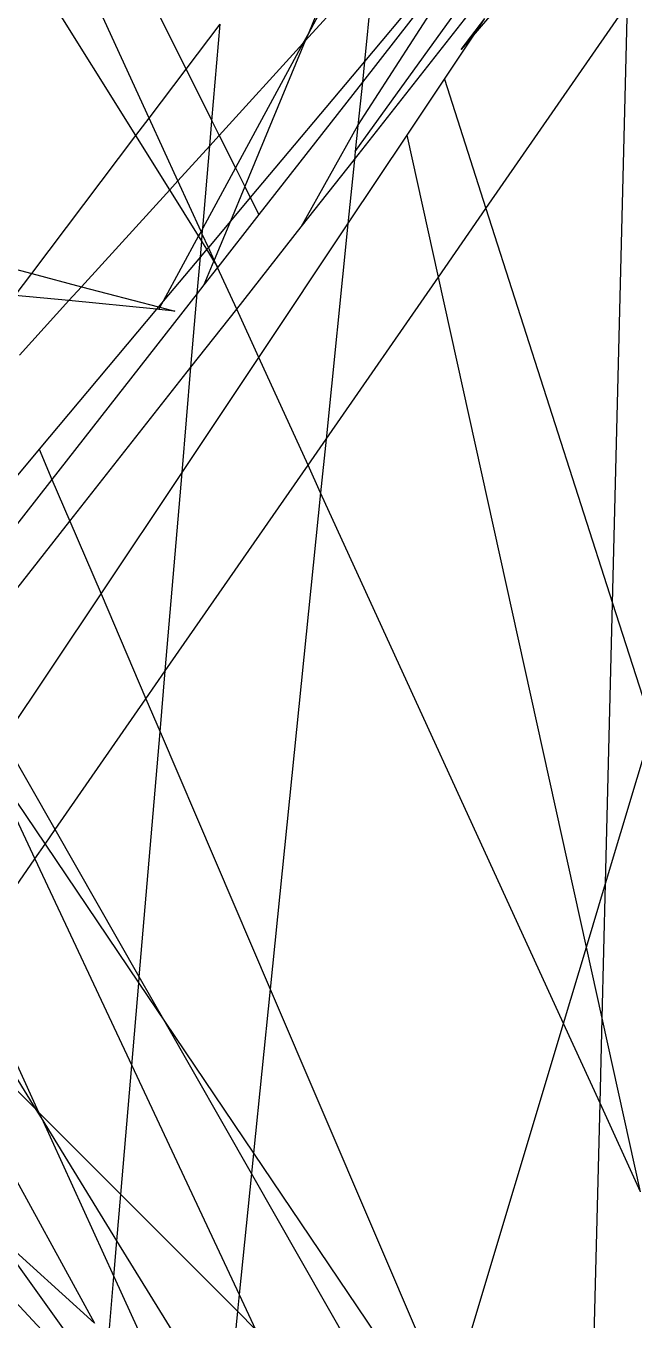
# Model space of a CAD drawing. Header units: metres. Extents: x 0 to 1324930, y 0 to 1631912.
# Drawn here: x 253738.18 to 253741.23, y 1630698.07 to 1630704.57 of the extents above; entities that cross this region are included whole.
import ezdxf

# ---------------------------------------------------------------- set-up
doc = ezdxf.new("R2010")
doc.units = ezdxf.units.M
doc.header["$MEASUREMENT"] = 0
doc.layers.add('limites_parcelles', color=7, linetype='Continuous')

msp = doc.modelspace()

# ---------------------------------------------------------------- linework, layer by layer
at = {"layer": 'limites_parcelles'}
for p, q in [((253738.44895, 1630705.41478), (253738.98056, 1630704.35192)), ((253741.18658, 1630705.41798), (253740.43155, 1630704.5327)), ((253738.79524, 1630704.10648), (253738.27197, 1630705.25077)), ((253739.85675, 1630705.16475), (253739.59423, 1630704.53194)), ((253739.90881, 1630705.1128), (253739.59423, 1630704.53194)), ((253738.72851, 1630704.01811), (253738.07931, 1630705.05934)), ((253739.5787, 1630704.4945), (253739.92517, 1630704.87567)), ((253739.92517, 1630704.87567), (253739.87602, 1630704.39145)), ((253740.24692, 1630704.77538), (253739.86539, 1630704.28681)), ((253740.22028, 1630704.80197), (253739.87602, 1630704.39145)), ((253739.84326, 1630704.06879), (253740.27809, 1630704.74427)), ((253739.83007, 1630703.9389), (253740.35542, 1630704.6671)), ((253740.48606, 1630703.65197), (253741.19745, 1630704.67836)), ((253741.1219, 1630701.66884), (253741.19745, 1630704.67836)), ((253738.98056, 1630704.35192), (253739.15095, 1630704.57758)), ((253739.10992, 1630704.09329), (253739.15095, 1630704.57758)), ((253739.82603, 1630703.89902), (253740.397, 1630704.6256)), ((253740.36141, 1630704.45046), (253740.48097, 1630704.6068)), ((253740.43155, 1630704.5327), (253740.48097, 1630704.6068)), ((253739.59423, 1630704.53194), (253739.56696, 1630704.48159)), ((253739.59423, 1630704.53194), (253739.5787, 1630704.4945)), ((253740.27766, 1630704.30193), (253740.43155, 1630704.5327)), ((253740.43155, 1630704.5327), (253740.36141, 1630704.45046)), ((253739.14686, 1630704.01944), (253739.56696, 1630704.48159)), ((253739.56696, 1630704.48159), (253739.22839, 1630703.85644)), ((253739.5787, 1630704.4945), (253739.27518, 1630703.76288)), ((253739.56696, 1630704.48159), (253739.5787, 1630704.4945)), ((253739.87602, 1630704.39145), (253739.30272, 1630703.70783)), ((253739.87602, 1630704.39145), (253739.86539, 1630704.28681)), ((253738.79524, 1630704.10648), (253738.98056, 1630704.35192)), ((253738.98056, 1630704.35192), (253739.10992, 1630704.09329)), ((253740.08998, 1630704.02048), (253740.27766, 1630704.30193)), ((253740.27766, 1630704.30193), (253740.48606, 1630703.65197)), ((253739.86539, 1630704.28681), (253739.34588, 1630703.62155)), ((253739.86539, 1630704.28681), (253739.84326, 1630704.06879)), ((253738.72851, 1630704.01811), (253738.79524, 1630704.10648)), ((253738.93941, 1630703.79121), (253738.79524, 1630704.10648)), ((253739.09923, 1630703.96703), (253739.10992, 1630704.09329)), ((253739.10992, 1630704.09329), (253739.14686, 1630704.01944)), ((253739.55892, 1630703.55912), (253739.84326, 1630704.06879)), ((253739.84326, 1630704.06879), (253739.83007, 1630703.9389)), ((253738.20518, 1630703.32502), (253738.72851, 1630704.01811)), ((253738.89822, 1630703.74591), (253738.72851, 1630704.01811)), ((253739.09923, 1630703.96703), (253739.14686, 1630704.01944)), ((253739.14686, 1630704.01944), (253739.22839, 1630703.85644)), ((253739.79317, 1630703.57539), (253740.08998, 1630704.02048)), ((253740.24739, 1630703.30763), (253740.08998, 1630704.02048)), ((253738.93941, 1630703.79121), (253739.09923, 1630703.96703)), ((253739.06417, 1630703.55321), (253739.09923, 1630703.96703)), ((253739.83007, 1630703.9389), (253739.82603, 1630703.89902)), ((253739.22839, 1630703.85644), (253739.06417, 1630703.55321)), ((253739.22839, 1630703.85644), (253739.27518, 1630703.76288)), ((253739.55892, 1630703.55912), (253739.82603, 1630703.89902)), ((253739.82603, 1630703.89902), (253739.79317, 1630703.57539)), ((253738.89822, 1630703.74591), (253738.93941, 1630703.79121)), ((253739.05554, 1630703.53727), (253738.93941, 1630703.79121)), ((253738.45581, 1630703.2592), (253738.89822, 1630703.74591)), ((253739.04288, 1630703.5139), (253738.89822, 1630703.74591)), ((253739.27518, 1630703.76288), (253739.20303, 1630703.58896)), ((253739.27518, 1630703.76288), (253739.30272, 1630703.70783)), ((253739.30272, 1630703.70783), (253739.20303, 1630703.58896)), ((253739.30272, 1630703.70783), (253739.34588, 1630703.62155)), ((253740.24739, 1630703.30763), (253740.48606, 1630703.65197)), ((253740.48606, 1630703.65197), (253741.1219, 1630701.66884)), ((253739.20303, 1630703.58896), (253739.09229, 1630703.4569)), ((253739.20303, 1630703.58896), (253739.12163, 1630703.39274)), ((253739.34588, 1630703.62155), (253739.14007, 1630703.35801)), ((253739.05554, 1630703.53727), (253739.04288, 1630703.5139)), ((253739.06417, 1630703.55321), (253739.05554, 1630703.53727)), ((253739.06168, 1630703.52383), (253739.05554, 1630703.53727)), ((253739.05869, 1630703.48853), (253739.06168, 1630703.52383)), ((253739.06168, 1630703.52383), (253739.06417, 1630703.55321)), ((253739.09229, 1630703.4569), (253739.06168, 1630703.52383)), ((253739.23439, 1630703.14615), (253739.55892, 1630703.55912)), ((253739.34526, 1630702.9037), (253739.79317, 1630703.57539)), ((253739.79317, 1630703.57539), (253739.68338, 1630702.49388)), ((253737.67548, 1630703.46413), (253738.20518, 1630703.32502)), ((253739.04288, 1630703.5139), (253738.86565, 1630703.18666)), ((253739.05869, 1630703.48853), (253739.04288, 1630703.5139)), ((253739.05194, 1630703.40879), (253739.05869, 1630703.48853)), ((253739.08433, 1630703.44742), (253739.05869, 1630703.48853)), ((253739.09229, 1630703.4569), (253739.08433, 1630703.44742)), ((253739.12163, 1630703.39274), (253739.09229, 1630703.4569)), ((253739.05194, 1630703.40879), (253738.86565, 1630703.18666)), ((253739.03639, 1630703.22523), (253739.05194, 1630703.40879)), ((253739.08433, 1630703.44742), (253739.05194, 1630703.40879)), ((253739.12035, 1630703.38965), (253739.08433, 1630703.44742)), ((253739.12163, 1630703.39274), (253739.12035, 1630703.38965)), ((253739.13045, 1630703.37345), (253739.12163, 1630703.39274)), ((253739.12035, 1630703.38965), (253739.06999, 1630703.26826)), ((253739.13846, 1630703.35594), (253739.06999, 1630703.26826)), ((253739.13045, 1630703.37345), (253739.12035, 1630703.38965)), ((253739.13846, 1630703.35594), (253739.13045, 1630703.37345)), ((253739.14007, 1630703.35801), (253739.13045, 1630703.37345)), ((253739.14007, 1630703.35801), (253739.13846, 1630703.35594)), ((253739.23439, 1630703.14615), (253739.13846, 1630703.35594)), ((253738.12263, 1630703.2157), (253738.20518, 1630703.32502)), ((253738.20518, 1630703.32502), (253738.45581, 1630703.2592)), ((253739.06999, 1630703.26826), (253739.03639, 1630703.22523)), ((253739.68338, 1630702.49388), (253740.24739, 1630703.30763)), ((253740.99076, 1630699.94125), (253740.24739, 1630703.30763)), ((253738.39201, 1630703.18901), (253738.12263, 1630703.2157)), ((253739.03639, 1630703.22523), (253738.30693, 1630702.29114)), ((253738.39201, 1630703.18901), (253738.45581, 1630703.2592)), ((253738.45581, 1630703.2592), (253738.84154, 1630703.1579)), ((253739.00495, 1630702.85419), (253739.03639, 1630703.22523)), ((253738.14361, 1630702.91574), (253738.39201, 1630703.18901)), ((253738.83114, 1630703.14551), (253738.24197, 1630702.44295)), ((253738.83114, 1630703.14551), (253738.39201, 1630703.18901)), ((253738.84154, 1630703.1579), (253738.83114, 1630703.14551)), ((253738.84274, 1630703.14436), (253738.83114, 1630703.14551)), ((253738.86565, 1630703.18666), (253738.84154, 1630703.1579)), ((253738.84154, 1630703.1579), (253738.84901, 1630703.15593)), ((253738.84901, 1630703.15593), (253738.84274, 1630703.14436)), ((253738.9236, 1630703.13635), (253738.84274, 1630703.14436)), ((253738.86565, 1630703.18666), (253738.84901, 1630703.15593)), ((253738.84901, 1630703.15593), (253738.9236, 1630703.13635)), ((253739.00495, 1630702.85419), (253739.23439, 1630703.14615)), ((253739.34526, 1630702.9037), (253739.23439, 1630703.14615)), ((253738.96024, 1630702.32633), (253739.34526, 1630702.9037)), ((253739.59257, 1630702.36287), (253739.34526, 1630702.9037)), ((253738.39703, 1630702.0806), (253739.00495, 1630702.85419)), ((253738.96024, 1630702.32633), (253739.00495, 1630702.85419)), ((253739.59257, 1630702.36287), (253739.68338, 1630702.49388)), ((253739.68338, 1630702.49388), (253739.656, 1630702.22417)), ((253738.24197, 1630702.44295), (253737.64143, 1630701.72684)), ((253738.24197, 1630702.44295), (253738.30693, 1630702.29114)), ((253738.87571, 1630701.32859), (253739.59257, 1630702.36287)), ((253739.656, 1630702.22417), (253739.59257, 1630702.36287)), ((253738.30693, 1630702.29114), (253737.73633, 1630701.56045)), ((253738.30693, 1630702.29114), (253738.39703, 1630702.0806)), ((253738.55313, 1630701.71584), (253738.96024, 1630702.32633)), ((253738.87571, 1630701.32859), (253738.96024, 1630702.32633)), ((253739.656, 1630702.22417), (253739.40283, 1630699.73035)), ((253740.87558, 1630699.55717), (253739.656, 1630702.22417)), ((253737.84229, 1630701.37468), (253738.39703, 1630702.0806)), ((253738.39703, 1630702.0806), (253738.55313, 1630701.71584)), ((253738.06511, 1630700.984), (253738.55313, 1630701.71584)), ((253738.55313, 1630701.71584), (253738.77874, 1630701.18867)), ((253741.08655, 1630700.26065), (253741.1219, 1630701.66884)), ((253741.1219, 1630701.66884), (253741.32184, 1630701.04524)), ((253738.77874, 1630701.18867), (253738.87571, 1630701.32859)), ((253738.84979, 1630701.02264), (253738.87571, 1630701.32859)), ((253738.32322, 1630700.53146), (253738.77874, 1630701.18867)), ((253738.77874, 1630701.18867), (253738.84979, 1630701.02264)), ((253738.74547, 1630699.79115), (253738.84979, 1630701.02264)), ((253738.84979, 1630701.02264), (253739.40283, 1630699.73035)), ((253741.08655, 1630700.26065), (253741.32184, 1630701.04524)), ((253738.32322, 1630700.53146), (253738.06511, 1630700.984)), ((253737.99175, 1630700.874), (253738.22125, 1630700.38433)), ((253737.99185, 1630700.87415), (253738.27233, 1630700.45804)), ((253738.27233, 1630700.45804), (253738.32322, 1630700.53146)), ((253738.74547, 1630699.79115), (253738.32322, 1630700.53146)), ((253738.22125, 1630700.38433), (253738.27233, 1630700.45804)), ((253738.27233, 1630700.45804), (253738.74283, 1630699.76004)), ((253737.88206, 1630699.89496), (253738.22125, 1630700.38433)), ((253738.22125, 1630700.38433), (253738.70778, 1630699.34623)), ((253740.99076, 1630699.94125), (253741.08655, 1630700.26065)), ((253741.06957, 1630699.58436), (253741.08655, 1630700.26065)), ((253737.88206, 1630699.89496), (253738.23995, 1630699.1123)), ((253740.87558, 1630699.55717), (253740.99076, 1630699.94125)), ((253741.06957, 1630699.58436), (253740.99076, 1630699.94125)), ((253738.22763, 1630699.12465), (253737.81404, 1630699.79683)), ((253738.70778, 1630699.34623), (253738.74283, 1630699.76004)), ((253738.74283, 1630699.76004), (253738.74547, 1630699.79115)), ((253738.74283, 1630699.76004), (253738.87528, 1630699.56356)), ((253738.87528, 1630699.56356), (253738.74547, 1630699.79115)), ((253739.40283, 1630699.73035), (253739.31906, 1630698.90519)), ((253739.40283, 1630699.73035), (253740.2993, 1630697.63557)), ((253737.70873, 1630699.64488), (253738.22763, 1630699.12465)), ((253737.67472, 1630699.59581), (253738.51978, 1630698.05114)), ((253739.30875, 1630698.80356), (253738.87528, 1630699.56356)), ((253738.87528, 1630699.56356), (253739.31906, 1630698.90519)), ((253740.2993, 1630697.63557), (253740.87558, 1630699.55717)), ((253741.05883, 1630699.15644), (253740.87558, 1630699.55717)), ((253741.05883, 1630699.15644), (253741.06957, 1630699.58436)), ((253741.26234, 1630698.71139), (253741.06957, 1630699.58436)), ((253738.65289, 1630698.69831), (253738.70778, 1630699.34623)), ((253738.70778, 1630699.34623), (253739.24703, 1630698.19563)), ((253738.25362, 1630699.08241), (253738.22763, 1630699.12465)), ((253738.22763, 1630699.12465), (253738.23995, 1630699.1123)), ((253738.23995, 1630699.1123), (253738.25362, 1630699.08241)), ((253738.23995, 1630699.1123), (253738.65289, 1630698.69831)), ((253740.99029, 1630696.42587), (253741.05883, 1630699.15644)), ((253741.26234, 1630698.71139), (253741.05883, 1630699.15644)), ((253738.56697, 1630697.68417), (253737.29372, 1630699.04611)), ((253738.25362, 1630699.08241), (253738.61793, 1630698.28572)), ((253738.63317, 1630698.46555), (253738.25362, 1630699.08241)), ((253739.31906, 1630698.90519), (253739.30875, 1630698.80356)), ((253739.31906, 1630698.90519), (253740.26098, 1630697.50781)), ((253739.30875, 1630698.80356), (253739.24703, 1630698.19563)), ((253740.18752, 1630697.26283), (253739.30875, 1630698.80356)), ((253738.63317, 1630698.46555), (253738.65289, 1630698.69831)), ((253738.65289, 1630698.69831), (253739.23846, 1630698.11125)), ((253738.01603, 1630698.50869), (253738.57101, 1630697.73179)), ((253738.51978, 1630698.05114), (253738.01603, 1630698.50869)), ((253738.61793, 1630698.28572), (253738.63317, 1630698.46555)), ((253739.18361, 1630697.57094), (253738.63317, 1630698.46555)), ((253738.59247, 1630697.98512), (253738.61793, 1630698.28572)), ((253738.61793, 1630698.28572), (253738.87113, 1630697.73203)), ((253739.24703, 1630698.19563), (253739.23846, 1630698.11125)), ((253739.24703, 1630698.19563), (253739.32923, 1630698.02025)), ((253739.23846, 1630698.11125), (253739.18361, 1630697.57094)), ((253739.23846, 1630698.11125), (253739.32923, 1630698.02025))]:
    msp.add_line(p, q, dxfattribs=at)

doc.saveas('drawing.dxf')
